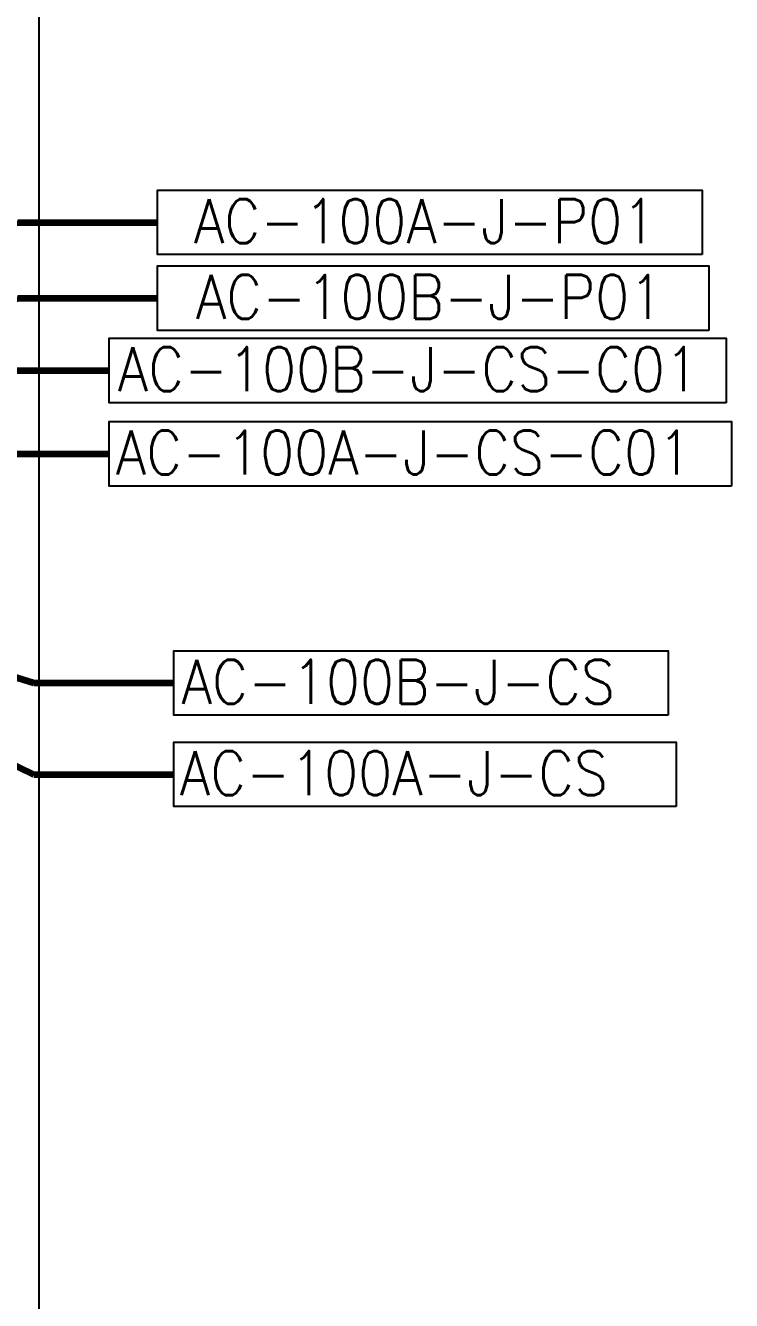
# Model space of a CAD drawing. Header units: inches. Extents: x 19 to 1016051, y 34 to 210034.
# Drawn here: x 924814 to 952004, y 70719 to 119834 of the extents above; entities that cross this region are included whole.
import ezdxf

# ---------------------------------------------------------------- set-up
doc = ezdxf.new("R2010")
doc.units = ezdxf.units.IN
doc.header["$MEASUREMENT"] = 0
for name, color, linetype in [('_Auto', 7, 'Continuous'), ('CABLEROUTEPROGRESSUNIT-EMBED 1_DWG$0$DwgTemplate', 7, 'Continuous'), ('Default', 7, 'Continuous')]:
    doc.layers.add(name, color=color, linetype=linetype)
doc.styles.add('HZTXT', font='txt_qlt.shx', dxfattribs={"width": 0.7, "bigfont": 'hztxt.shx'})
doc.styles.get("Standard").update_dxf_attribs({"font": 'arial.ttf'})
doc.dimstyles.new('ANSI_L', dxfattribs={"dimtxt": 0.18, "dimasz": 0.18, "dimexe": 0.18, "dimexo": 0.0625, "dimgap": 0.09, "dimtad": 0, "dimtih": 1, "dimtoh": 1, "dimdec": 4, "dimzin": 0, "dimdsep": 46, "dimtxsty": 'Standard', "dimcen": 0.09, "dimadec": 0, "dimazin": 0, "dimtfac": 1, "dimtdec": 4, "dimtofl": 0, "dimtmove": 0, "dimatfit": 3, "dimfxl": 1, "dimtolj": 1, "dimtzin": 0, "dimarcsym": 0})

msp = doc.modelspace()

# ---------------------------------------------------------------- linework, layer by layer
at = {"layer": '_Auto', "color": 7, "linetype": 'Continuous'}
for points in [[(949563, 93266), (930523, 93266), (930523, 95750), (949563, 95750)], [(949868, 89744), (930523, 89744), (930523, 92227), (949868, 92227)]]:
    msp.add_lwpolyline(points, close=True, dxfattribs=at)
at = {"layer": 'CABLEROUTEPROGRESSUNIT-EMBED 1_DWG$0$DwgTemplate', "color": 9, "linetype": 'Continuous', "lineweight": 25}
msp.add_line((925339, 39097), (925339, 179414), dxfattribs=at)
at = {"layer": 'Default', "color": 7, "linetype": 'Continuous'}
for points in [[(950874, 111009), (929902, 111009), (929902, 113493), (950874, 113493)], [(951137, 108089), (929902, 108089), (929902, 110572), (951137, 110572)], [(951794, 105305), (928039, 105305), (928039, 107788), (951794, 107788)], [(952004, 102094), (928039, 102094), (928039, 104578), (952004, 104578)]]:
    msp.add_lwpolyline(points, close=True, dxfattribs=at)

# ---------------------------------------------------------------- texts
at = {"layer": '_Auto', "color": 7, "style": 'HZTXT', "width": 0.9}
for s, p in [('AC-100B-J-CS', (930826, 93708)), ('AC-100A-J-CS', (930753, 90185))]:
    msp.add_text(s, height=1696.97, dxfattribs=at).set_placement(p)
at = {"layer": 'Default', "color": 7, "style": 'HZTXT', "width": 0.9}
for s, p in [('AC-100A-J-P01', (931301, 111451)), ('AC-100B-J-P01', (931373, 108530)), ('AC-100B-J-CS-C01', (928363, 105747)), ('AC-100A-J-CS-C01', (928290, 102536))]:
    msp.add_text(s, height=1696.97, dxfattribs=at).set_placement(p)

# ---------------------------------------------------------------- leaders
at = {"layer": '_Auto', "color": 136, "linetype": 'Continuous'}
for points in [[(885526, 98743), (924514, 112251), (929902, 112251)], [(888431, 98913), (924514, 109330), (929902, 109330)], [(891082, 99252), (922651, 106547), (928039, 106547)], [(891210, 99083), (922651, 103336), (928039, 103336)], [(911122, 98901), (925135, 94508), (930523, 94508)], [(911207, 97721), (925135, 90986), (930523, 90986)]]:
    msp.add_leader(points, dimstyle='ANSI_L', override={"dimscale": 1, "dimtxt": 3.175, "dimasz": 3000, "dimgap": 1.5875, "dimtad": 0, "dimlwd": 65535}, dxfattribs=at)

doc.saveas('drawing.dxf')
